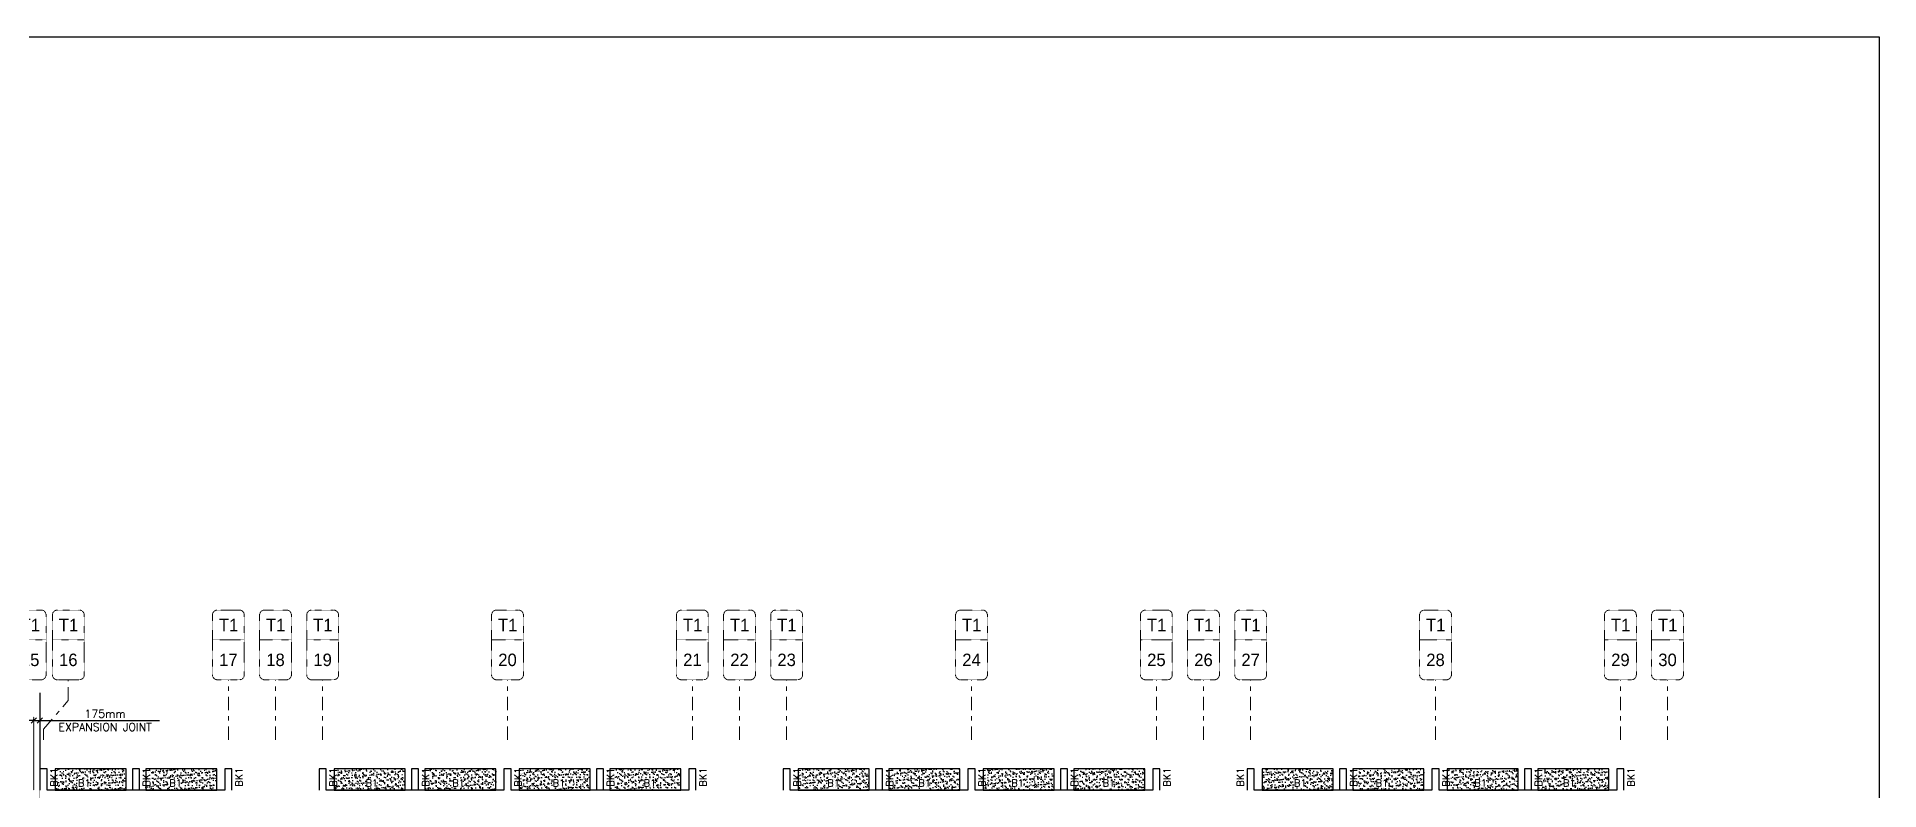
# Model space of a CAD drawing. Header units: millimetres. Extents: x 1078357 to 2594950, y -5122486 to -4636555.
# Drawn here: x 1741288 to 1793102, y -4658181 to -4636994 of the extents above; entities that cross this region are included whole.
import ezdxf
from ezdxf.enums import TextEntityAlignment as Align

# ---------------------------------------------------------------- set-up
doc = ezdxf.new("R2010")
doc.units = ezdxf.units.MM
doc.header["$PDMODE"] = 35
for name, pattern in [('CONTINOUS', [0]), ('DGN STYLE 7', [8.34, 3.75, -1.67, 1.25, -1.67]), ('DOT', [0.25, 0, -0.25]), ('HIDDEN', [0.375, 0.25, -0.125]), ('New Retail block$0$CONTINOUS', [0])]:
    doc.linetypes.add(name, pattern=pattern)
doc.layers.get('0').update_dxf_attribs({"lineweight": 0})
doc.layers.get('Defpoints').update_dxf_attribs({"lineweight": 0})
for name, color, linetype, lineweight in [('Boundary', 40, 'Continuous', 30), ('GRID LINE', 8, 'Continuous', 0), ('GRID NO', 8, 'DGN STYLE 7', 13), ('HATCH', 8, 'Continuous', 30)]:
    doc.layers.add(name, color=color, linetype=linetype, lineweight=lineweight)
for name, color, linetype in [('EXPANSION JOINT', 10, 'HIDDEN'), ('EXPANTION JOINT', 240, 'Continuous'), ('S-BEAM', 3, 'HIDDEN'), ('S-BEAM NO.', 6, 'Continuous'), ('S-SLAB-PROJECTION', 54, 'New Retail block$0$CONTINOUS')]:
    doc.layers.add(name, color=color, linetype=linetype)
doc.styles.add('Roman', font='romans')
doc.styles.add('ROMANS', font='romans.shx', dxfattribs={"width": 0.85})
doc.styles.get("Standard").update_dxf_attribs({"font": 'Adani Regular.ttf', "height": 500})
doc.dimstyles.new('HARESH', dxfattribs={"dimtxt": 150, "dimasz": 75, "dimexe": 0, "dimexo": 0, "dimgap": 25, "dimtad": 1, "dimdec": 0, "dimdsep": 46, "dimtxsty": 'Roman', "dimblk": 'OBLIQUE', "dimcen": 225, "dimdle": 25, "dimclrd": 2, "dimclre": 2, "dimclrt": 7, "dimadec": 8, "dimazin": 1, "dimtfac": 1, "dimtdec": 0, "dimtmove": 0, "dimatfit": 0, "dimfxl": 1, "dimlwd": -1, "dimlwe": -1, "dimarcsym": 0})
pattern_1 = [(37.4701541, (-1209208.67, 9329389.39), (-4.7236114, 146.8264517), [0, -115.824, 0, -129.54, 0, -123.825]), (7.4701541, (-1209208.67, 9329389.4), (134.9689868, 214.9772528), [0, -62.484, 0, -104.394, 0, -40.005]), (327.4701541, (-1209302.4, 9329389.44), (237.2979035, 0.3075449), [0, -38.1, 0, -137.16, 0, -179.07]), (317.4701541, (-1209302.4, 9329389.44), (229.1017424, 66.759465), [0, -19.05, 0, -89.916, 0, -102.87])]

# ---------------------------------------------------------------- blocks, each defined once
blk = doc.blocks.new('_Oblique')
at = {"color": 0, "linetype": 'ByBlock', "lineweight": -2}
blk.add_line((-0.5, -0.5), (0.5, 0.5), dxfattribs=at)
blk = doc.blocks.new('*D1559')
at = {"layer": 'Defpoints', "color": 0, "linetype": 'CONTINOUS', "ltscale": 0.5, "transparency": 16777216}
for p in [(1741375, -4656167, 3), (1741375, -4656218), (1741200, -4658181, 0)]:
    blk.add_point(p, dxfattribs=at)
at = {"layer": 'EXPANTION JOINT', "color": 2, "linetype": 'CONTINOUS', "ltscale": 0.5, "transparency": 16777216}
for p, q in [((1741200, -4656218), (1741050, -4656218)), ((1741200, -4656218), (1741375, -4656218)), ((1741375, -4656218), (1744739, -4656218))]:
    blk.add_line(p, q, dxfattribs=at)
at = {"layer": 'EXPANTION JOINT', "color": 2, "linetype": 'DOT', "ltscale": 0.5, "transparency": 16777216}
for p, q in [((1741200, -4658181), (1741200, -4656118)), ((1741375, -4656167), (1741375, -4656318))]:
    blk.add_line(p, q, dxfattribs=at)
at = {"layer": 'EXPANTION JOINT', "color": 2, "linetype": 'CONTINOUS', "ltscale": 0.5, "transparency": 16777216, "xscale": 150, "yscale": 150, "zscale": 150}
blk.add_blockref('_Oblique', (1741200, -4656218), dxfattribs=at)
at = {"layer": 'EXPANTION JOINT', "color": 2, "linetype": 'CONTINOUS', "ltscale": 0.5, "transparency": 16777216, "xscale": 150, "yscale": 150, "zscale": 150, "rotation": 180}
blk.add_blockref('_Oblique', (1741375, -4656218), dxfattribs=at)
at = {"layer": 'EXPANTION JOINT', "color": 7, "linetype": 'CONTINOUS', "ltscale": 0.5, "transparency": 16777216, "char_height": 225, "attachment_point": 5, "style": 'Roman'}
for s, insert in [('175mm', (1743207, -4656030)), ('EXPANSION JOINT ', (1743207, -4656405))]:
    blk.add_mtext(s, dxfattribs=dict(at, insert=insert))
blk = doc.blocks.new('*D1560')
at = {"layer": 'Defpoints', "color": 0, "linetype": 'CONTINOUS', "ltscale": 0.5, "transparency": 16777216}
for p in [(1741375, -4656167, 3), (1741375, -4656218), (1741200, -4658181, 0)]:
    blk.add_point(p, dxfattribs=at)
at = {"layer": 'EXPANTION JOINT', "color": 2, "linetype": 'CONTINOUS', "ltscale": 0.5, "transparency": 16777216}
for p, q in [((1741200, -4656218), (1741050, -4656218)), ((1741200, -4656218), (1741375, -4656218)), ((1741375, -4656218), (1744739, -4656218))]:
    blk.add_line(p, q, dxfattribs=at)
at = {"layer": 'EXPANTION JOINT', "color": 2, "linetype": 'DOT', "ltscale": 0.5, "transparency": 16777216}
for p, q in [((1741200, -4658181), (1741200, -4656118)), ((1741375, -4656167), (1741375, -4656318))]:
    blk.add_line(p, q, dxfattribs=at)
at = {"layer": 'EXPANTION JOINT', "color": 2, "linetype": 'CONTINOUS', "ltscale": 0.5, "transparency": 16777216, "xscale": 150, "yscale": 150, "zscale": 150}
blk.add_blockref('_Oblique', (1741200, -4656218), dxfattribs=at)
at = {"layer": 'EXPANTION JOINT', "color": 2, "linetype": 'CONTINOUS', "ltscale": 0.5, "transparency": 16777216, "xscale": 150, "yscale": 150, "zscale": 150, "rotation": 180}
blk.add_blockref('_Oblique', (1741375, -4656218), dxfattribs=at)
at = {"layer": 'EXPANTION JOINT', "color": 7, "linetype": 'CONTINOUS', "ltscale": 0.5, "transparency": 16777216, "char_height": 225, "attachment_point": 5, "style": 'Roman'}
for s, insert in [('175mm', (1743207, -4656030)), ('EXPANSION JOINT ', (1743207, -4656405))]:
    blk.add_mtext(s, dxfattribs=dict(at, insert=insert))
blk = doc.blocks.new('Tower grid nomenclature-ex')
at = {"layer": 'GRID NO'}
blk.add_lwpolyline([(-1250, -600), (1750, -600, 0.414214), (2000, -350), (2000, 750, 0.414214), (1750, 1000), (-1250, 1000, 0.414214), (-1500, 750), (-1500, -350, 0.414214)], format="xyb", close=True, dxfattribs=at)
blk.add_lwpolyline([(0, 1000), (0, -600)], dxfattribs=at)
at = {"layer": 'GRID NO', "flags": 8}
for p in [(-1235, 400), (1788, 400)]:
    blk.add_attdef('GRID', text='', height=625, dxfattribs=at).set_placement(p, align=Align.MIDDLE_CENTER)

msp = doc.modelspace()

# ---------------------------------------------------------------- hatches: boundary and pattern name
at = {"layer": 'HATCH'}
h = msp.add_hatch(dxfattribs=at)
h.set_pattern_fill('AR-SAND', color=8, scale=3, angle=179.97015)
h.set_pattern_definition([(37.4701541, (-1175258.67, 9329389.39), (-4.7236114, 146.8264517), [0, -115.824, 0, -129.54, 0, -123.825]), (7.4701541, (-1175258.67, 9329389.4), (134.9689868, 214.9772528), [0, -62.484, 0, -104.394, 0, -40.005]), (327.4701541, (-1175352.4, 9329389.44), (237.2979035, 0.3075449), [0, -38.1, 0, -137.16, 0, -179.07]), (317.4701541, (-1175352.4, 9329389.44), (229.1017424, 66.759465), [0, -19.05, 0, -89.916, 0, -102.87])])
h.paths.add_polyline_path([(1743799.9, -4657580.9), (1741799.9, -4657580.9), (1741799.9, -4658180.8), (1743799.9, -4658180.8)])
h = msp.add_hatch(dxfattribs=at)
h.set_pattern_fill('AR-SAND', color=8, scale=3, angle=179.97015)
h.set_pattern_definition([(37.4701541, (-1177808.67, 9329389.39), (-4.7236114, 146.8264517), [0, -115.824, 0, -129.54, 0, -123.825]), (7.4701541, (-1177808.67, 9329389.4), (134.9689868, 214.9772528), [0, -62.484, 0, -104.394, 0, -40.005]), (327.4701541, (-1177902.4, 9329389.44), (237.2979035, 0.3075449), [0, -38.1, 0, -137.16, 0, -179.07]), (317.4701541, (-1177902.4, 9329389.44), (229.1017424, 66.759465), [0, -19.05, 0, -89.916, 0, -102.87])])
h.paths.add_polyline_path([(1746349.9, -4657580.9), (1744349.9, -4657580.9), (1744349.9, -4658180.8), (1746349.9, -4658180.8)])
h = msp.add_hatch(dxfattribs=at)
h.set_pattern_fill('AR-SAND', color=8, scale=3, angle=179.97015)
h.set_pattern_definition([(37.4701541, (-1183108.67, 9329389.39), (-4.7236114, 146.8264517), [0, -115.824, 0, -129.54, 0, -123.825]), (7.4701541, (-1183108.67, 9329389.4), (134.9689868, 214.9772528), [0, -62.484, 0, -104.394, 0, -40.005]), (327.4701541, (-1183202.4, 9329389.44), (237.2979035, 0.3075449), [0, -38.1, 0, -137.16, 0, -179.07]), (317.4701541, (-1183202.4, 9329389.44), (229.1017424, 66.759465), [0, -19.05, 0, -89.916, 0, -102.87])])
h.paths.add_polyline_path([(1751649.9, -4657580.9), (1749649.9, -4657580.9), (1749649.9, -4658180.8), (1751649.9, -4658180.8)])
h = msp.add_hatch(dxfattribs=at)
h.set_pattern_fill('AR-SAND', color=8, scale=3, angle=179.97015)
h.set_pattern_definition([(37.4701541, (-1185658.67, 9329389.39), (-4.7236114, 146.8264517), [0, -115.824, 0, -129.54, 0, -123.825]), (7.4701541, (-1185658.67, 9329389.4), (134.9689868, 214.9772528), [0, -62.484, 0, -104.394, 0, -40.005]), (327.4701541, (-1185752.4, 9329389.44), (237.2979035, 0.3075449), [0, -38.1, 0, -137.16, 0, -179.07]), (317.4701541, (-1185752.4, 9329389.44), (229.1017424, 66.759465), [0, -19.05, 0, -89.916, 0, -102.87])])
h.paths.add_polyline_path([(1754199.9, -4657580.9), (1752199.9, -4657580.9), (1752199.9, -4658180.8), (1754199.9, -4658180.8)])
h = msp.add_hatch(dxfattribs=at)
h.set_pattern_fill('AR-SAND', color=8, scale=3, angle=179.97015)
h.set_pattern_definition([(37.4701541, (-1188308.67, 9329389.39), (-4.7236114, 146.8264517), [0, -115.824, 0, -129.54, 0, -123.825]), (7.4701541, (-1188308.67, 9329389.4), (134.9689868, 214.9772528), [0, -62.484, 0, -104.394, 0, -40.005]), (327.4701541, (-1188402.4, 9329389.44), (237.2979035, 0.3075449), [0, -38.1, 0, -137.16, 0, -179.07]), (317.4701541, (-1188402.4, 9329389.44), (229.1017424, 66.759465), [0, -19.05, 0, -89.916, 0, -102.87])])
h.paths.add_polyline_path([(1756849.9, -4657580.9), (1754849.9, -4657580.9), (1754849.9, -4658180.8), (1756849.9, -4658180.8)])
h = msp.add_hatch(dxfattribs=at)
h.set_pattern_fill('AR-SAND', color=8, scale=3, angle=179.97015)
h.set_pattern_definition([(37.4701541, (-1190858.67, 9329389.39), (-4.7236114, 146.8264517), [0, -115.824, 0, -129.54, 0, -123.825]), (7.4701541, (-1190858.67, 9329389.4), (134.9689868, 214.9772528), [0, -62.484, 0, -104.394, 0, -40.005]), (327.4701541, (-1190952.4, 9329389.44), (237.2979035, 0.3075449), [0, -38.1, 0, -137.16, 0, -179.07]), (317.4701541, (-1190952.4, 9329389.44), (229.1017424, 66.759465), [0, -19.05, 0, -89.916, 0, -102.87])])
h.paths.add_polyline_path([(1759399.9, -4657580.9), (1757399.9, -4657580.9), (1757399.9, -4658180.8), (1759399.9, -4658180.8)])
h = msp.add_hatch(dxfattribs=at)
h.set_pattern_fill('AR-SAND', color=8, scale=3, angle=179.97015)
h.set_pattern_definition([(37.4701541, (-1196158.67, 9329389.39), (-4.7236114, 146.8264517), [0, -115.824, 0, -129.54, 0, -123.825]), (7.4701541, (-1196158.67, 9329389.4), (134.9689868, 214.9772528), [0, -62.484, 0, -104.394, 0, -40.005]), (327.4701541, (-1196252.4, 9329389.44), (237.2979035, 0.3075449), [0, -38.1, 0, -137.16, 0, -179.07]), (317.4701541, (-1196252.4, 9329389.44), (229.1017424, 66.759465), [0, -19.05, 0, -89.916, 0, -102.87])])
h.paths.add_polyline_path([(1764699.9, -4657580.9), (1762699.9, -4657580.9), (1762699.9, -4658180.8), (1764699.9, -4658180.8)])
h = msp.add_hatch(dxfattribs=at)
h.set_pattern_fill('AR-SAND', color=8, scale=3, angle=179.97015)
h.set_pattern_definition([(37.4701541, (-1198708.67, 9329389.39), (-4.7236114, 146.8264517), [0, -115.824, 0, -129.54, 0, -123.825]), (7.4701541, (-1198708.67, 9329389.4), (134.9689868, 214.9772528), [0, -62.484, 0, -104.394, 0, -40.005]), (327.4701541, (-1198802.4, 9329389.44), (237.2979035, 0.3075449), [0, -38.1, 0, -137.16, 0, -179.07]), (317.4701541, (-1198802.4, 9329389.44), (229.1017424, 66.759465), [0, -19.05, 0, -89.916, 0, -102.87])])
h.paths.add_polyline_path([(1767249.9, -4657580.9), (1765249.9, -4657580.9), (1765249.9, -4658180.8), (1767249.9, -4658180.8)])
h = msp.add_hatch(dxfattribs=at)
h.set_pattern_fill('AR-SAND', color=8, scale=3, angle=179.97015)
h.set_pattern_definition([(37.4701541, (-1201358.67, 9329389.39), (-4.7236114, 146.8264517), [0, -115.824, 0, -129.54, 0, -123.825]), (7.4701541, (-1201358.67, 9329389.4), (134.9689868, 214.9772528), [0, -62.484, 0, -104.394, 0, -40.005]), (327.4701541, (-1201452.4, 9329389.44), (237.2979035, 0.3075449), [0, -38.1, 0, -137.16, 0, -179.07]), (317.4701541, (-1201452.4, 9329389.44), (229.1017424, 66.759465), [0, -19.05, 0, -89.916, 0, -102.87])])
h.paths.add_polyline_path([(1769899.9, -4657580.9), (1767899.9, -4657580.9), (1767899.9, -4658180.8), (1769899.9, -4658180.8)])
h = msp.add_hatch(dxfattribs=at)
h.set_pattern_fill('AR-SAND', color=8, scale=3, angle=179.97015)
h.set_pattern_definition([(37.4701541, (-1203908.67, 9329389.39), (-4.7236114, 146.8264517), [0, -115.824, 0, -129.54, 0, -123.825]), (7.4701541, (-1203908.67, 9329389.4), (134.9689868, 214.9772528), [0, -62.484, 0, -104.394, 0, -40.005]), (327.4701541, (-1204002.4, 9329389.44), (237.2979035, 0.3075449), [0, -38.1, 0, -137.16, 0, -179.07]), (317.4701541, (-1204002.4, 9329389.44), (229.1017424, 66.759465), [0, -19.05, 0, -89.916, 0, -102.87])])
h.paths.add_polyline_path([(1772449.9, -4657580.9), (1770449.9, -4657580.9), (1770449.9, -4658180.8), (1772449.9, -4658180.8)])
h = msp.add_hatch(dxfattribs=at)
h.set_pattern_fill('AR-SAND', color=8, scale=3, angle=179.97015)
h.set_pattern_definition(pattern_1)
h.paths.add_polyline_path([(1777749.9, -4657580.9), (1775749.9, -4657580.9), (1775749.9, -4658180.8), (1777749.9, -4658180.8)])
h = msp.add_hatch(dxfattribs=at)
h.set_pattern_fill('AR-SAND', color=8, scale=3, angle=179.97015)
h.set_pattern_definition(pattern_1)
h.paths.add_polyline_path([(1780299.9, -4657580.9), (1778299.9, -4657580.9), (1778299.9, -4658180.9), (1780299.9, -4658180.9)])
h = msp.add_hatch(dxfattribs=at)
h.set_pattern_fill('AR-SAND', color=8, scale=3, angle=179.97015)
h.set_pattern_definition(pattern_1)
h.paths.add_polyline_path([(1782949.9, -4657580.9), (1780949.9, -4657580.9), (1780949.9, -4658180.9), (1782949.9, -4658180.9)])
h = msp.add_hatch(dxfattribs=at)
h.set_pattern_fill('AR-SAND', color=8, scale=3, angle=179.97015)
h.set_pattern_definition(pattern_1)
h.paths.add_polyline_path([(1785499.9, -4657580.9), (1783499.9, -4657580.9), (1783499.9, -4658180.9), (1785499.9, -4658180.9)])

# ---------------------------------------------------------------- linework, layer by layer
at = {"layer": 'Boundary', "ltscale": 700, "elevation": 0}
msp.add_lwpolyline([(1687296.1, -4636994.1), (1793101.8, -4636994.1), (1793101.8, -4689279.6), (1687296.1, -4689279.6)], close=True, dxfattribs=at)
at = {"layer": 'EXPANSION JOINT'}
msp.add_line((1741374.9, -4655440.9, 0), (1741374.9, -4675773.4, 0), dxfattribs=at)
msp.add_line((1741374.9, -4655440.9, 0), (1741374.9, -4675773.4, 0), dxfattribs=at)
at = {"layer": 'GRID LINE', "linetype": 'DGN STYLE 7', "ltscale": 100, "elevation": 0}
for points in [[(1741474.7, -4656765.1), (1741474.7, -4656466.3), (1742171.9, -4655661.4), (1742171.9, -4655076.2)], [(1746674.7, -4656765.1), (1746674.7, -4655076.2)], [(1747999.7, -4656765.1), (1747999.7, -4655076.2)], [(1749324.7, -4656765.1), (1749324.7, -4655076.2)], [(1754524.7, -4656765.1), (1754524.7, -4655076.2)], [(1759724.7, -4656765.1), (1759724.7, -4655076.2)], [(1761049.7, -4656765.1), (1761049.7, -4655076.2)], [(1762374.7, -4656765.1), (1762374.7, -4655076.2)], [(1767574.7, -4656765.1), (1767574.7, -4655076.2)], [(1772774.7, -4656765.1), (1772774.7, -4655076.2)], [(1774099.7, -4656765.1), (1774099.7, -4655076.2)], [(1775424.7, -4656765.1), (1775424.7, -4655076.2)], [(1780624.7, -4656765.1), (1780624.7, -4655076.2)], [(1785824.7, -4656765.1), (1785824.7, -4655076.2)], [(1787149.7, -4656765.1), (1787149.7, -4655076.2)]]:
    msp.add_lwpolyline(points, dxfattribs=at)
at = {"layer": 'S-BEAM', "linetype": 'CONTINOUS', "ltscale": 700}
for p, q in [((1741574.6, -4657580.8, 0), (1741374.6, -4657580.8, 0)), ((1741374.6, -4657580.8, 0), (1741374.7, -4658180.8, 0)), ((1741574.6, -4658180.8, 0), (1741574.6, -4657580.8, 0)), ((1744174.6, -4657580.8, 0), (1743974.6, -4657580.8, 0)), ((1743974.6, -4657580.8, 0), (1743974.7, -4658180.8, 0)), ((1744174.6, -4658180.8, 0), (1744174.6, -4657580.8, 0)), ((1746774.6, -4657580.8, 0), (1746574.6, -4657580.8, 0)), ((1746574.6, -4657580.8, 0), (1746574.7, -4658180.8, 0)), ((1746774.6, -4658180.8, 0), (1746774.6, -4657580.8, 0)), ((1749424.6, -4657580.8, 0), (1749224.6, -4657580.8, 0)), ((1749224.6, -4657580.8, 0), (1749224.7, -4658180.8, 0)), ((1749424.6, -4658180.8, 0), (1749424.6, -4657580.8, 0)), ((1752024.6, -4657580.8, 0), (1751824.6, -4657580.8, 0)), ((1751824.6, -4657580.8, 0), (1751824.7, -4658180.8, 0)), ((1752024.6, -4658180.8, 0), (1752024.6, -4657580.8, 0)), ((1754624.6, -4657580.8, 0), (1754424.6, -4657580.8, 0)), ((1754424.6, -4657580.8, 0), (1754424.7, -4658180.8, 0)), ((1754624.6, -4658180.8, 0), (1754624.6, -4657580.8, 0)), ((1757224.6, -4657580.8, 0), (1757024.6, -4657580.8, 0)), ((1757024.6, -4657580.8, 0), (1757024.7, -4658180.8, 0)), ((1757224.6, -4658180.8, 0), (1757224.6, -4657580.8, 0)), ((1759824.6, -4657580.8, 0), (1759624.6, -4657580.8, 0)), ((1759624.6, -4657580.8, 0), (1759624.7, -4658180.8, 0)), ((1759824.6, -4658180.8, 0), (1759824.6, -4657580.8, 0)), ((1762474.6, -4657580.8, 0), (1762274.6, -4657580.8, 0)), ((1762274.6, -4657580.8, 0), (1762274.7, -4658180.8, 0)), ((1762474.6, -4658180.8, 0), (1762474.6, -4657580.8, 0)), ((1765074.6, -4657580.8, 0), (1764874.6, -4657580.8, 0)), ((1764874.6, -4657580.8, 0), (1764874.7, -4658180.8, 0)), ((1765074.6, -4658180.8, 0), (1765074.6, -4657580.8, 0)), ((1767674.6, -4657580.8, 0), (1767474.6, -4657580.8, 0)), ((1767474.6, -4657580.8, 0), (1767474.7, -4658180.8, 0)), ((1767674.6, -4658180.8, 0), (1767674.6, -4657580.8, 0)), ((1770274.6, -4657580.8, 0), (1770074.6, -4657580.8, 0)), ((1770074.6, -4657580.8, 0), (1770074.7, -4658180.8, 0)), ((1770274.6, -4658180.8, 0), (1770274.6, -4657580.8, 0)), ((1772874.6, -4657580.8, 0), (1772674.6, -4657580.8, 0)), ((1772674.6, -4657580.8, 0), (1772674.7, -4658180.8, 0)), ((1772874.6, -4658180.8, 0), (1772874.6, -4657580.8, 0)), ((1775524.6, -4657580.8, 0), (1775324.6, -4657580.8, 0)), ((1775324.6, -4657580.8, 0), (1775324.7, -4658180.8, 0)), ((1775524.6, -4658180.8, 0), (1775524.6, -4657580.8, 0)), ((1778124.6, -4657580.8, 0), (1777924.6, -4657580.8, 0)), ((1777924.6, -4657580.8, 0), (1777924.7, -4658180.8, 0)), ((1778124.6, -4658180.8, 0), (1778124.6, -4657580.8, 0)), ((1780724.6, -4657580.8, 0), (1780524.6, -4657580.8, 0)), ((1780524.6, -4657580.8, 0), (1780524.7, -4658180.8, 0)), ((1780724.6, -4658180.8, 0), (1780724.6, -4657580.8, 0)), ((1783324.6, -4657580.8, 0), (1783124.6, -4657580.8, 0)), ((1783124.6, -4657580.8, 0), (1783124.7, -4658180.8, 0)), ((1783324.6, -4658180.8, 0), (1783324.6, -4657580.8, 0)), ((1785924.6, -4657580.8, 0), (1785724.6, -4657580.8, 0)), ((1785724.6, -4657580.8, 0), (1785724.7, -4658180.8, 0)), ((1785924.6, -4658180.8, 0), (1785924.6, -4657580.8, 0)), ((1746574.9, -4658180.8, 0), (1741574.9, -4658180.8, 0)), ((1754424.9, -4658180.8, 0), (1749424.9, -4658180.8, 0)), ((1759624.9, -4658180.8, 0), (1754624.9, -4658180.8, 0)), ((1767474.9, -4658180.8, 0), (1762474.9, -4658180.8, 0)), ((1772674.9, -4658180.8, 0), (1767674.9, -4658180.8, 0)), ((1780524.9, -4658180.8, 0), (1775524.9, -4658180.8, 0)), ((1785724.9, -4658180.9, 0), (1780724.9, -4658181, 0))]:
    msp.add_line(p, q, dxfattribs=at)
at = {"layer": 'S-SLAB-PROJECTION', "elevation": 0}
for points in [[(1743799.9, -4657580.9), (1741799.9, -4657580.9), (1741799.9, -4658180.8), (1743799.9, -4658180.8)], [(1746349.9, -4657580.9), (1744349.9, -4657580.9), (1744349.9, -4658180.8), (1746349.9, -4658180.8)], [(1751649.9, -4657580.9), (1749649.9, -4657580.9), (1749649.9, -4658180.8), (1751649.9, -4658180.8)], [(1754199.9, -4657580.9), (1752199.9, -4657580.9), (1752199.9, -4658180.8), (1754199.9, -4658180.8)], [(1756849.9, -4657580.9), (1754849.9, -4657580.9), (1754849.9, -4658180.8), (1756849.9, -4658180.8)], [(1759399.9, -4657580.9), (1757399.9, -4657580.9), (1757399.9, -4658180.8), (1759399.9, -4658180.8)], [(1764699.9, -4657580.9), (1762699.9, -4657580.9), (1762699.9, -4658180.8), (1764699.9, -4658180.8)], [(1767249.9, -4657580.9), (1765249.9, -4657580.9), (1765249.9, -4658180.8), (1767249.9, -4658180.8)], [(1769899.9, -4657580.9), (1767899.9, -4657580.9), (1767899.9, -4658180.8), (1769899.9, -4658180.8)], [(1772449.9, -4657580.9), (1770449.9, -4657580.9), (1770449.9, -4658180.8), (1772449.9, -4658180.8)], [(1777749.9, -4657580.9), (1775749.9, -4657580.9), (1775749.9, -4658180.8), (1777749.9, -4658180.8)], [(1780299.9, -4657580.9), (1778299.9, -4657580.9), (1778299.9, -4658180.9), (1780299.9, -4658180.9)], [(1782949.9, -4657580.9), (1780949.9, -4657580.9), (1780949.9, -4658180.9), (1782949.9, -4658180.9)], [(1785499.9, -4657580.9), (1783499.9, -4657580.9), (1783499.9, -4658180.9), (1785499.9, -4658180.9)]]:
    msp.add_lwpolyline(points, close=True, dxfattribs=at)

# ---------------------------------------------------------------- block references
at = {"layer": 'GRID NO'}
ref = msp.add_blockref('Tower grid nomenclature-ex', (1740987.7, -4653956.2, 0), dxfattribs=dict(at, xscale=0.56, yscale=0.56, zscale=0.56, rotation=270))
ref.add_attrib('GRID', '15', dxfattribs={"height": 350}).set_placement((1741099.7, -4654516.2, 0), align=Align.MIDDLE_CENTER)
ref.add_attrib('GRID', 'T1', dxfattribs={"height": 350}).set_placement((1741105.5, -4653536.2, 0), align=Align.MIDDLE_CENTER)
ref = msp.add_blockref('Tower grid nomenclature-ex', (1742059.9, -4653956.2, 0), dxfattribs=dict(at, xscale=0.56, yscale=0.56, zscale=0.56, rotation=270))
ref.add_attrib('GRID', '16', dxfattribs={"height": 350}).set_placement((1742171.9, -4654516.2, 0), align=Align.MIDDLE_CENTER)
ref.add_attrib('GRID', 'T1', dxfattribs={"height": 350}).set_placement((1742177.8, -4653536.2, 0), align=Align.MIDDLE_CENTER)
ref = msp.add_blockref('Tower grid nomenclature-ex', (1746562.7, -4653956.2, 0), dxfattribs=dict(at, xscale=0.56, yscale=0.56, zscale=0.56, rotation=270))
ref.add_attrib('GRID', '17', dxfattribs={"height": 350}).set_placement((1746674.7, -4654516.2, 0), align=Align.MIDDLE_CENTER)
ref.add_attrib('GRID', 'T1', dxfattribs={"height": 350}).set_placement((1746680.5, -4653536.2, 0), align=Align.MIDDLE_CENTER)
ref = msp.add_blockref('Tower grid nomenclature-ex', (1747887.7, -4653956.2, 0), dxfattribs=dict(at, xscale=0.56, yscale=0.56, zscale=0.56, rotation=270))
ref.add_attrib('GRID', '18', dxfattribs={"height": 350}).set_placement((1747999.7, -4654516.2, 0), align=Align.MIDDLE_CENTER)
ref.add_attrib('GRID', 'T1', dxfattribs={"height": 350}).set_placement((1748005.5, -4653536.2, 0), align=Align.MIDDLE_CENTER)
ref = msp.add_blockref('Tower grid nomenclature-ex', (1749212.7, -4653956.2, 0), dxfattribs=dict(at, xscale=0.56, yscale=0.56, zscale=0.56, rotation=270))
ref.add_attrib('GRID', '19', dxfattribs={"height": 350}).set_placement((1749324.7, -4654516.2, 0), align=Align.MIDDLE_CENTER)
ref.add_attrib('GRID', 'T1', dxfattribs={"height": 350}).set_placement((1749330.5, -4653536.2, 0), align=Align.MIDDLE_CENTER)
ref = msp.add_blockref('Tower grid nomenclature-ex', (1754412.7, -4653956.2, 0), dxfattribs=dict(at, xscale=0.56, yscale=0.56, zscale=0.56, rotation=270))
ref.add_attrib('GRID', '20', dxfattribs={"height": 350}).set_placement((1754524.7, -4654516.2, 0), align=Align.MIDDLE_CENTER)
ref.add_attrib('GRID', 'T1', dxfattribs={"height": 350}).set_placement((1754530.5, -4653536.2, 0), align=Align.MIDDLE_CENTER)
ref = msp.add_blockref('Tower grid nomenclature-ex', (1759612.7, -4653956.2, 0), dxfattribs=dict(at, xscale=0.56, yscale=0.56, zscale=0.56, rotation=270))
ref.add_attrib('GRID', '21', dxfattribs={"height": 350}).set_placement((1759724.7, -4654516.2, 0), align=Align.MIDDLE_CENTER)
ref.add_attrib('GRID', 'T1', dxfattribs={"height": 350}).set_placement((1759730.5, -4653536.2, 0), align=Align.MIDDLE_CENTER)
ref = msp.add_blockref('Tower grid nomenclature-ex', (1760937.7, -4653956.2, 0), dxfattribs=dict(at, xscale=0.56, yscale=0.56, zscale=0.56, rotation=270))
ref.add_attrib('GRID', '22', dxfattribs={"height": 350}).set_placement((1761049.7, -4654516.2, 0), align=Align.MIDDLE_CENTER)
ref.add_attrib('GRID', 'T1', dxfattribs={"height": 350}).set_placement((1761055.5, -4653536.2, 0), align=Align.MIDDLE_CENTER)
ref = msp.add_blockref('Tower grid nomenclature-ex', (1762262.7, -4653956.2, 0), dxfattribs=dict(at, xscale=0.56, yscale=0.56, zscale=0.56, rotation=270))
ref.add_attrib('GRID', '23', dxfattribs={"height": 350}).set_placement((1762374.7, -4654516.2, 0), align=Align.MIDDLE_CENTER)
ref.add_attrib('GRID', 'T1', dxfattribs={"height": 350}).set_placement((1762380.5, -4653536.2, 0), align=Align.MIDDLE_CENTER)
ref = msp.add_blockref('Tower grid nomenclature-ex', (1767462.7, -4653956.2, 0), dxfattribs=dict(at, xscale=0.56, yscale=0.56, zscale=0.56, rotation=270))
ref.add_attrib('GRID', '24', dxfattribs={"height": 350}).set_placement((1767574.7, -4654516.2, 0), align=Align.MIDDLE_CENTER)
ref.add_attrib('GRID', 'T1', dxfattribs={"height": 350}).set_placement((1767580.5, -4653536.2, 0), align=Align.MIDDLE_CENTER)
ref = msp.add_blockref('Tower grid nomenclature-ex', (1772662.7, -4653956.2, 0), dxfattribs=dict(at, xscale=0.56, yscale=0.56, zscale=0.56, rotation=270))
ref.add_attrib('GRID', '25', dxfattribs={"height": 350}).set_placement((1772774.7, -4654516.2, 0), align=Align.MIDDLE_CENTER)
ref.add_attrib('GRID', 'T1', dxfattribs={"height": 350}).set_placement((1772780.5, -4653536.2, 0), align=Align.MIDDLE_CENTER)
ref = msp.add_blockref('Tower grid nomenclature-ex', (1773987.7, -4653956.2, 0), dxfattribs=dict(at, xscale=0.56, yscale=0.56, zscale=0.56, rotation=270))
ref.add_attrib('GRID', '26', dxfattribs={"height": 350}).set_placement((1774099.7, -4654516.2, 0), align=Align.MIDDLE_CENTER)
ref.add_attrib('GRID', 'T1', dxfattribs={"height": 350}).set_placement((1774105.5, -4653536.2, 0), align=Align.MIDDLE_CENTER)
ref = msp.add_blockref('Tower grid nomenclature-ex', (1775312.7, -4653956.2, 0), dxfattribs=dict(at, xscale=0.56, yscale=0.56, zscale=0.56, rotation=270))
ref.add_attrib('GRID', '27', dxfattribs={"height": 350}).set_placement((1775424.7, -4654516.2, 0), align=Align.MIDDLE_CENTER)
ref.add_attrib('GRID', 'T1', dxfattribs={"height": 350}).set_placement((1775430.5, -4653536.2, 0), align=Align.MIDDLE_CENTER)
ref = msp.add_blockref('Tower grid nomenclature-ex', (1780512.7, -4653956.2, 0), dxfattribs=dict(at, xscale=0.56, yscale=0.56, zscale=0.56, rotation=270))
ref.add_attrib('GRID', '28', dxfattribs={"height": 350}).set_placement((1780624.7, -4654516.2, 0), align=Align.MIDDLE_CENTER)
ref.add_attrib('GRID', 'T1', dxfattribs={"height": 350}).set_placement((1780630.5, -4653536.2, 0), align=Align.MIDDLE_CENTER)
ref = msp.add_blockref('Tower grid nomenclature-ex', (1785712.7, -4653956.2, 0), dxfattribs=dict(at, xscale=0.56, yscale=0.56, zscale=0.56, rotation=270))
ref.add_attrib('GRID', '29', dxfattribs={"height": 350}).set_placement((1785824.7, -4654516.2, 0), align=Align.MIDDLE_CENTER)
ref.add_attrib('GRID', 'T1', dxfattribs={"height": 350}).set_placement((1785830.5, -4653536.2, 0), align=Align.MIDDLE_CENTER)
ref = msp.add_blockref('Tower grid nomenclature-ex', (1787037.7, -4653956.2, 0), dxfattribs=dict(at, xscale=0.56, yscale=0.56, zscale=0.56, rotation=270))
ref.add_attrib('GRID', '30', dxfattribs={"height": 350}).set_placement((1787149.7, -4654516.2, 0), align=Align.MIDDLE_CENTER)
ref.add_attrib('GRID', 'T1', dxfattribs={"height": 350}).set_placement((1787155.5, -4653536.2, 0), align=Align.MIDDLE_CENTER)

# ---------------------------------------------------------------- texts
at = {"layer": 'S-BEAM NO.', "linetype": 'CONTINOUS', "ltscale": 700, "style": 'ROMANS'}
for p in [(1741870.3, -4658080.4, 50), (1744470.3, -4658080.4, 50), (1747070.3, -4658080.4, 50), (1749720.3, -4658080.4, 50), (1752320.3, -4658080.5, 50), (1754920.3, -4658080.5, 50), (1757520.3, -4658080.5, 50), (1760120.3, -4658080.5, 50), (1762770.3, -4658080.5, 50), (1765370.3, -4658080.5, 50), (1767970.3, -4658080.5, 50), (1770570.3, -4658080.5, 50), (1773170.3, -4658080.5, 50)]:
    msp.add_text('BK1', height=200, rotation=90, dxfattribs=at).set_placement(p)
at = {"layer": 'S-BEAM NO.', "linetype": 'HIDDEN', "ltscale": 500, "style": 'ROMANS'}
for s, rotation, p in [('B1', 359.99906, (1742448.2, -4658080.5, -2.7)), ('B1', 359.99906, (1745013, -4658080.5, -2.7)), ('B1', 359.99906, (1750531.4, -4658080.5, -2.7)), ('B1', 359.99906, (1752970.3, -4658080.5, -2.7)), ('B1', 359.99906, (1755797.1, -4658080.5, -2.7)), ('B1', 359.99906, (1758357.1, -4658080.5, -2.7)), ('B1', 359.99906, (1763519.4, -4658080.5, -2.7)), ('B1', 359.99906, (1766077.6, -4658080.5, -2.7)), ('B1', 359.99906, (1768694.7, -4658080.5, -2.7)), ('B1', 359.99906, (1771260.7, -4658080.5, -2.7)), ('BK1', 90, (1775232.7, -4658080.5, 50)), ('B1', 359.99906, (1776643.4, -4658080.5, -2.7)), ('BK1', 90, (1778420.3, -4658080.5, 50)), ('B1', 359.99906, (1778940.7, -4658080.5, -2.7)), ('BK1', 90, (1781020.3, -4658080.5, 50)), ('B1', 359.99906, (1781717.7, -4658080.5, -2.7)), ('BK1', 90, (1783620.3, -4658080.5, 50)), ('B1', 359.99906, (1784206.6, -4658080.5, -2.7)), ('BK1', 90, (1786220.3, -4658080.5, 50))]:
    msp.add_text(s, height=200, rotation=rotation, dxfattribs=at).set_placement(p)

# ---------------------------------------------------------------- dimensions: what is measured, and where the dimension line sits
at = {"layer": 'EXPANTION JOINT', "linetype": 'CONTINOUS', "ltscale": 0.5}
for picture in ['*D1559', '*D1560']:
    dim = msp.add_linear_dim(base=(1741374.9, -4656217.6, -2.8), p1=(1741199.9, -4658180.5, -2.8), p2=(1741374.9, -4656167.2, 0), text='175mm\\XEXPANSION JOINT ', dimstyle='HARESH', override={"dimtxt": 225, "dimasz": 150, "dimexe": 100, "dimgap": 75, "dimtxsty": 'Roman', "dimdle": 1, "dimfxl": 500, "dimarcsym": 1}, dxfattribs=at)
    dim.commit()
    dim.dimension.update_dxf_attribs({"geometry": picture, "text_midpoint": (1743207, -4656217.6, -2.8)})

doc.saveas('drawing.dxf')
